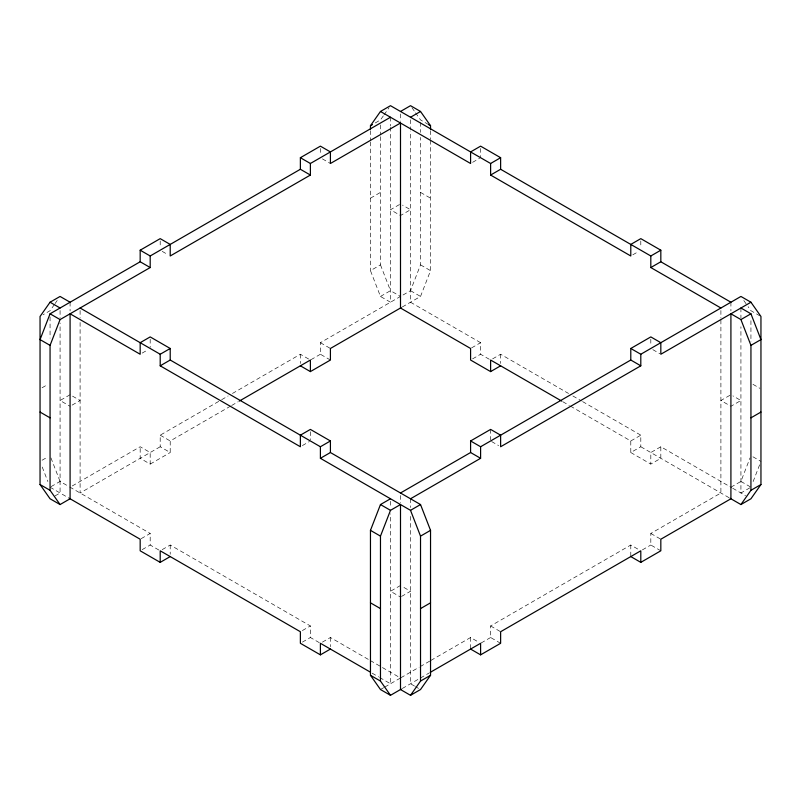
<?xml version="1.0" encoding="UTF-8"?>
<svg xmlns="http://www.w3.org/2000/svg" width="801" height="801" viewBox="0 0 801 801"><rect width="100%" height="100%" fill="white"/><g stroke="black" fill="none" stroke-linecap="round" stroke-linejoin="round"><path stroke-width="0.6" stroke-dasharray="4 3" d="M403.003 295.008L410.512 290.673L420.525 264.861L420.525 137.422M402.292 306.983L420.525 296.45L430.537 270.648L430.537 140.706M730.913 487.208L740.925 481.431L750.066 457.872M753.11 481.601L760.079 463.649M54.358 304.59L50.062 310.688L43.054 314.733M55.069 303.569L57.211 300.515M383.339 115.855L380.475 119.93L373.466 123.975M384.049 114.843L389.056 107.724M42.053 387.784L48.06 384.31M370.462 198.177L380.475 192.4M70.087 394.723L60.075 400.5L70.087 406.277M142.178 353.101L148.185 349.626M399.499 204.535L390.488 209.742L400.5 215.519L410.512 209.742L402.502 205.116M472.59 162.333L479.599 158.288M72.09 405.126L80.1 400.5L72.09 395.874M42.053 460.245L48.06 456.78M390.488 127.249L390.488 302.227L380.475 296.45L370.462 270.648L380.475 264.861L380.475 136.17M51.064 486.638L60.075 481.431L68.656 486.387M380.475 296.45L390.488 290.673L400.5 296.45M55.069 495.879L60.075 492.995L60.075 323.003M72.24 485.967L140.175 446.748L150.188 452.525L150.188 464.089L140.175 458.312L140.175 446.748M230.598 406.107L170.213 440.971L170.213 452.525L160.2 446.748L160.2 435.183L220.585 400.32M221.657 399.699L228.135 395.964M232.44 393.471L300.375 354.252L310.387 360.039M330.412 360.039L320.4 354.252L320.4 342.698L401.932 295.619M160.2 446.748L80.1 492.995L80.1 319.259M231.669 405.486L238.147 401.742M310.918 359.729L320.4 354.252M150.188 464.089L170.213 452.525M141.176 538.662L150.188 533.456L150.188 545.02L159.669 550.497M302.377 445.586L309.386 441.541M471.589 347.894L480.6 342.698L480.6 354.252L490.082 359.729M632.79 254.828L638.798 251.354M142.178 549.646L150.188 545.02M472.59 358.878L480.6 354.252M162.202 549.646L170.213 545.02L310.387 625.951L310.387 637.506L319.869 642.983M492.615 358.878L500.625 354.252L568.56 393.471M302.377 630.567L310.387 625.951M630.788 440.971L640.8 435.183L640.8 446.748L630.788 452.525L630.788 440.971L570.402 406.107M302.377 642.132L310.387 637.506M400.5 585.481L390.488 591.258L400.5 597.045M729.911 395.293L720.9 400.5L730.913 406.277L740.925 400.5L732.915 395.874M322.402 642.132L330.412 637.506L369.231 659.924M401.501 596.465L410.512 591.258L401.501 586.062M660.825 446.748L650.812 452.525L650.812 464.089L660.825 458.312L660.825 446.748L731.623 487.629M380.475 689.531L383.689 687.679M384.77 687.058L400.5 677.976M400.86 677.766L419.093 667.233M420.165 666.622L429.827 661.045M430.898 660.424L470.587 637.506L478.597 642.132M500.625 643.293L490.613 637.506L490.613 625.951L630.788 545.02L638.798 549.646M660.825 550.798L650.812 545.02L650.812 533.456L720.9 492.995L720.9 319.259M402.292 688.5L419.454 678.597M420.525 677.976L429.106 673.02M481.131 642.983L490.613 637.506M642.382 549.887L650.812 545.02M749.936 487.789L740.925 492.995L740.925 326.758M428.535 124.556L420.525 119.93L415.519 112.811M759.949 315.894L750.938 310.688L748.074 306.623M420.525 192.4L430.537 198.177M752.94 384.31L759.949 388.365M322.402 158.868L330.412 163.494M652.815 349.626L659.824 353.672M420.525 264.861L430.537 270.648M752.94 456.78L760.95 461.406M410.512 290.673L420.525 296.45M740.925 481.431L750.938 487.208M480.6 342.698L410.512 302.227L410.512 130.994M572.865 395.964L581.496 400.951M582.577 401.571L640.8 435.183M732.705 488.24L745.571 495.679M562.853 401.742L569.331 405.486M640.8 446.748L730.913 498.773M630.788 452.525L650.812 464.089M162.202 251.354L168.21 254.828M320.4 342.698L330.412 348.475M491.614 441.541L498.623 445.586M650.812 533.456L660.825 539.233M160.2 435.183L170.213 440.971M490.613 625.951L500.625 631.729M69.727 487.008L150.188 533.456M370.312 660.545L399.419 677.356M414.517 686.067L410.512 683.754L410.512 513.771M415.519 686.647L418.522 688.379M50.062 487.208L70.087 498.773M372.155 673.17L378.623 676.905M379.704 677.526L390.488 683.754L390.488 513.771M743.789 300.515L747.363 305.602M411.944 107.724L414.808 111.79M380.475 264.861L390.488 290.673M50.934 457.872L60.075 481.431M42.223 467.013L47.89 481.601M750.938 320.69L750.938 341.927M740.925 308.005L740.925 318.007M730.913 302.227L730.913 310.978M720.9 310.508L720.9 318.007M650.812 339.224L650.812 346.162M640.8 240.951L640.8 247.889M630.788 545.02L630.788 556.575M500.625 354.252L500.625 363.504M490.613 429.406L490.613 439.809M480.6 148.465L480.6 157.707M470.587 637.506L470.587 649.07M430.537 130.703L430.537 139.454M420.525 122.433L420.525 132.425M410.512 119.749L410.512 129.742M410.512 498.773L410.512 507.524M400.5 113.962L400.5 121.462M400.5 495.489L400.5 502.988M390.488 117.246L390.488 125.997M390.488 501.266L390.488 507.524M380.475 124.926L380.475 134.918M370.462 130.703L370.462 140.706M370.462 141.957L370.462 270.648M330.412 637.506L330.412 646.757M320.4 148.465L320.4 155.394M310.387 431.719L310.387 439.809M300.375 354.252L300.375 363.504M170.213 545.02L170.213 554.272M160.2 240.951L160.2 247.889M150.188 339.224L150.188 347.314M80.1 310.508L80.1 318.007M70.087 302.227L70.087 310.978M60.075 310.508L60.075 318.007M50.062 316.936L50.062 338.182"/><path stroke-width="1.2" d="M140.175 261.767L140.175 250.202L150.188 255.98L150.188 267.544L140.175 261.767L50.062 313.792L40.05 339.594L50.062 345.371L50.062 490.312L60.075 504.55L70.087 498.773L70.087 313.792L140.175 354.252L140.175 342.688L150.188 336.911L170.213 348.475L170.213 360.029L160.2 365.817L160.2 354.252L170.213 348.475M50.062 345.371L60.075 319.569L150.188 267.544M401.211 689.12L390.488 695.318L380.475 689.531L370.462 675.293L370.462 530.352L380.475 504.55L390.488 498.773M390.488 695.318L380.475 681.07L380.475 536.139L390.488 510.327L400.5 504.55L400.5 689.531L410.512 695.318L420.525 689.531L430.537 675.293L430.537 530.352L420.525 504.55L330.412 452.525L320.4 458.302L320.4 446.748L330.412 440.961L330.412 452.525M70.087 302.227L60.075 296.45L50.062 302.227L40.05 316.475L40.05 484.525L50.062 498.773L60.075 504.55M370.462 129.462L370.462 125.707L380.475 111.469L390.488 105.682L490.613 163.494L500.625 157.707L500.625 169.271L490.613 175.049L490.613 163.494M410.512 695.318L420.525 681.07L430.537 675.293M730.202 498.362L740.925 504.55L750.938 490.312L760.95 484.525L760.95 316.475L750.938 302.227L740.925 296.45L640.8 354.252L630.788 348.475L630.788 360.029L640.8 365.817L640.8 354.252M760.95 484.525L750.938 498.773L740.925 504.55M140.175 250.202L160.2 238.638L170.213 244.425L170.213 255.98L310.387 175.049L310.387 163.494L300.375 157.707L300.375 169.271L310.387 175.049M300.375 157.707L320.4 146.152L330.412 151.93L330.412 163.494L400.5 123.024L400.5 308.015L470.587 348.475L470.587 360.039L490.613 371.594L500.625 365.817M370.462 125.707L372.465 124.556M150.188 255.98L300.375 169.271M310.387 163.494L390.488 117.246M400.5 111.469L410.512 105.682L420.525 111.469L430.537 125.707L430.537 129.462M410.512 117.246L420.525 111.469M239.219 401.121L310.387 360.039L310.387 371.594L300.375 365.817M401.211 307.594L330.412 348.475L330.412 360.039L310.387 371.594M500.625 169.271L650.812 255.98L660.825 250.202L660.825 261.767L730.913 302.227M650.812 255.98L650.812 267.544L660.825 261.767M69.377 498.362L140.175 539.233L140.175 550.798L160.2 562.362L170.213 556.575M400.5 492.985L470.587 452.525L470.587 440.961L490.613 429.406L500.625 435.183L500.625 446.748L640.8 365.817M630.788 348.475L650.812 336.911L660.825 342.688L660.825 354.252L750.938 302.227M470.587 440.961L480.6 446.748L630.788 360.029M410.512 498.773L480.6 458.302L480.6 446.748M320.4 458.302L410.512 510.327L420.525 504.55M630.788 556.575L640.8 562.362L660.825 550.798L660.825 539.233L730.913 498.773L730.913 313.792L740.925 319.569L750.938 313.792L760.95 339.594L750.938 345.371L750.938 490.312M420.525 681.07L420.525 536.139L430.537 530.352M160.2 562.362L160.2 550.798L300.375 631.729L300.375 643.293L320.4 654.848L330.412 649.07M420.525 608.6L430.537 602.823M750.938 417.842L760.95 412.064M430.177 672.399L480.6 643.293L480.6 654.848L470.587 649.07M480.6 654.848L500.625 643.293L500.625 631.729L640.8 550.798L640.8 562.362M500.625 157.707L480.6 146.152L470.587 151.93L470.587 163.494L380.475 111.469M660.825 250.202L640.8 238.638L630.788 244.425L630.788 255.98L490.613 175.049M428.535 124.556L430.537 125.707M740.925 308.005L750.938 313.792M650.812 267.544L720.9 308.005M561.781 401.121L490.613 360.039L490.613 371.594M470.587 452.525L480.6 458.302M330.412 440.961L310.387 429.406L300.375 435.183L300.375 446.748L160.2 365.817M80.1 308.005L160.2 354.252M170.213 360.029L320.4 446.748M50.062 302.227L60.075 308.005M50.062 313.792L60.075 319.569M380.475 504.55L390.488 510.327M370.462 530.352L380.475 536.139M40.05 412.064L50.062 417.842M370.462 602.823L380.475 608.6M370.002 671.929L320.4 643.293L320.4 654.848M40.05 484.525L50.062 490.312M370.462 675.293L380.475 681.07M740.925 319.569L750.938 345.371M410.512 510.327L420.525 536.139"/></g></svg>
